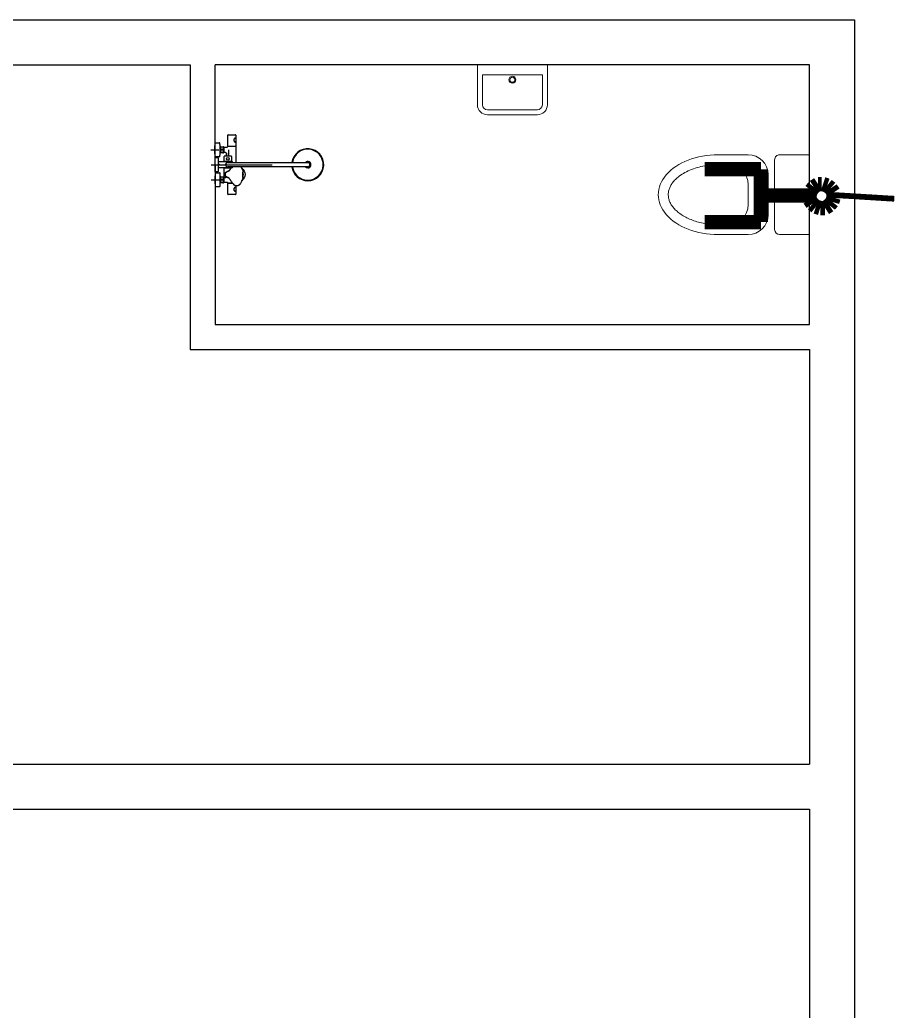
# Model space of a CAD drawing. Header units: millimetres. Extents: x -7698 to 47223, y 0 to 22596.
# Drawn here: x 11322 to 15713, y 9214 to 14175 of the extents above; entities that cross this region are included whole.
import ezdxf

# ---------------------------------------------------------------- set-up
doc = ezdxf.new("R2010")
doc.units = ezdxf.units.MM
for name, color, linetype, lineweight in [('Fixtures', 7, 'Continuous', 5), ('SWP', 10, 'Continuous', 20), ('WALLS', 80, 'Continuous', 30)]:
    doc.layers.add(name, color=color, linetype=linetype, lineweight=lineweight)

# ---------------------------------------------------------------- blocks, each defined once
blk = doc.blocks.new('wc')
for p, q in [((0, 457.6), (0, 307.6)), ((50, 457.6), (50, 407.6)), ((350, 407.6), (350, 457.6)), ((400, 307.6), (400, 457.6)), ((150, 307.6), (250, 307.6)), ((100, 207.6), (300, 207.6)), ((190, 207.6), (190, 175)), ((210, 207.6), (210, 175)), ((0, 150), (0, 0)), ((25, 175), (375, 175)), ((400, 0), (400, 150)), ((0, 0), (400, 0))]:
    blk.add_line(p, q)
for centre, radius, start, end in [((150, 407.6), 100, 180, 270), ((250, 407.6), 100, 270, 0), ((100, 307.6), 100, 180, 270), ((300, 307.6), 100, 270, 0), ((300, 307.6), 100, 270, 0), ((25, 150), 25, 90, 180), ((375, 150), 25, 360, 90)]:
    blk.add_arc(centre, radius, start, end)
blk.add_ellipse((200, 457.6), major_axis=(0, 300), ratio=0.666667, start_param=4.712389, end_param=7.853982)
blk.add_open_spline([(350, 457.6), (350, 465.8), (349.7, 474.1), (348.4, 496.3), (346.8, 510.2), (342.1, 537.3), (339.1, 550.5), (331.7, 575.9), (327.4, 588), (317.7, 610.9), (312.3, 621.6), (300.6, 641.3), (294.4, 650.2), (282.6, 664.6), (277.2, 670.4), (266.3, 680.6), (260.8, 685.1), (249.7, 692.8), (244.1, 696), (233.1, 701.1), (227.7, 703.1), (216.9, 706), (211.6, 706.9), (201, 707.7), (195.7, 707.6), (185.1, 706.4), (179.7, 705.3), (168.9, 701.9), (163.4, 699.7), (152.4, 694), (146.8, 690.5), (135.7, 682.3), (130.2, 677.6), (119.3, 666.8), (114, 660.7), (103.7, 647.4), (98.8, 640.1), (89.4, 624.4), (84.9, 616), (76.7, 598.2), (73, 588.8), (66.2, 569.3), (63.3, 559.1), (58.2, 538.2), (56.1, 527.4), (52.7, 505.5), (51.5, 494.4), (50.3, 474.6), (50, 466.1), (50, 457.6)], degree=3, knots=[4.712389, 4.712389, 4.712389, 4.712389, 4.805294, 4.805294, 4.96378, 4.96378, 5.122267, 5.122267, 5.280753, 5.280753, 5.439239, 5.439239, 5.597725, 5.597725, 5.724795, 5.724795, 5.851866, 5.851866, 5.978936, 5.978936, 6.106006, 6.106006, 6.233076, 6.233076, 6.360146, 6.360146, 6.487216, 6.487216, 6.614287, 6.614287, 6.741357, 6.741357, 6.868427, 6.868427, 6.995497, 6.995497, 7.122567, 7.122567, 7.249638, 7.249638, 7.376708, 7.376708, 7.503778, 7.503778, 7.630848, 7.630848, 7.757918, 7.757918, 7.853982, 7.853982, 7.853982, 7.853982])
blk = doc.blocks.new('BASIN350')
for p, q in [((300, 250), (50, 250)), ((0, 200), (0, 0)), ((25, 200), (25, 50)), ((300, 225), (50, 225)), ((325, 50), (325, 200)), ((350, 0), (350, 200)), ((25, 50), (325, 50)), ((0, 0), (350, 0))]:
    blk.add_line(p, q)
for radius in [17.4, 12.4]:
    blk.add_circle((175, 75), radius)
for centre, radius, start, end in [((50, 200), 50, 90, 180), ((300, 200), 50, 0, 90), ((50, 200), 25, 90, 180), ((300, 200), 25, 360, 90)]:
    blk.add_arc(centre, radius, start, end)

msp = doc.modelspace()

# ---------------------------------------------------------------- linework, layer by layer
at = {"linetype": 'Continuous'}
for p, q in [((12363.2, 13543.8), (12363.2, 13598.3)), ((12364.2, 13599.3), (12402.2, 13599.3)), ((12403.2, 13598.3), (12403.2, 13577.5)), ((12298.6, 13560), (12298.6, 13490)), ((12298.6, 13560), (12321.4, 13560)), ((12298.6, 13505), (12298.6, 13545)), ((12398.6, 13582.8), (12399.2, 13582.8)), ((12399.1, 13563.5), (12400.2, 13563.2)), ((12399.2, 13582.8), (12400.3, 13582.8)), ((12400.3, 13563.9), (12399.2, 13563.9)), ((12403.2, 13569), (12403.2, 13543.8)), ((12278.6, 13525), (12318.6, 13525)), ((12324.4, 13538.2), (12324.6, 13538.2)), ((12324.4, 13538.1), (12324.4, 13511.9)), ((12324.4, 13537), (12324.6, 13537)), ((12324.4, 13513), (12324.6, 13513)), ((12324.6, 13511.8), (12324.4, 13511.8)), ((12324.6, 13539), (12324.6, 13511)), ((12324.6, 13539), (12325.4, 13539)), ((12325.4, 13511), (12324.6, 13511)), ((12325.4, 13510.5), (12325.4, 13539.5)), ((12328.9, 13540), (12326.1, 13540)), ((12328.9, 13510), (12326.1, 13510)), ((12328.9, 13537.9), (12328.9, 13540)), ((12328.9, 13540), (12338.9, 13540)), ((12338.9, 13537.9), (12328.9, 13537.9)), ((12328.9, 13522.9), (12328.9, 13527.1)), ((12328.9, 13527.1), (12338.9, 13527.1)), ((12338.9, 13522.9), (12328.9, 13522.9)), ((12328.9, 13510), (12328.9, 13512.1)), ((12328.9, 13512.1), (12338.9, 13512.1)), ((12338.9, 13510), (12328.9, 13510)), ((12338.9, 13537.9), (12338.9, 13540)), ((12338.9, 13540), (12341.7, 13540)), ((12338.9, 13522.9), (12338.9, 13527.1)), ((12338.9, 13510), (12338.9, 13512.1)), ((12338.9, 13510), (12341.7, 13510)), ((12342.4, 13510.5), (12342.4, 13539.5)), ((12342.4, 13535.4), (12342.5, 13535.5)), ((12342.5, 13514.5), (12342.4, 13514.6)), ((12342.5, 13514.5), (12342.5, 13535.5)), ((12342.5, 13535.5), (12343.2, 13535.5)), ((12343.2, 13514.5), (12342.5, 13514.5)), ((12343.2, 13538), (12343.2, 13512)), ((12343.7, 13538.5), (12359.2, 13538.5)), ((12351.3, 13511.5), (12343.7, 13511.5)), ((12355.9, 13492.4), (12355.9, 13506.8)), ((12357.2, 13506.9), (12357.2, 13492.4)), ((12363.2, 13542.5), (12403.2, 13542.5)), ((12363.2, 13542.3), (12363.2, 13542.5)), ((12363.7, 13543.3), (12402.7, 13543.3)), ((12365.6, 13542.5), (12365.6, 13543.3)), ((12365.9, 13525), (12365.9, 13492.4)), ((12403.2, 13542.5), (12403.2, 13461)), ((12280, 13450), (12320, 13450)), ((12321.4, 13490), (12298.6, 13490)), ((12300, 13414.7), (12300, 13485.3)), ((12300, 13430), (12300, 13470)), ((12300.2, 13485.5), (12314, 13485.5)), ((12315, 13484.5), (12315, 13415.5)), ((12315, 13465.6), (12378.4, 13465.6)), ((12319.3, 13451.5), (12318.5, 13450)), ((12318.5, 13450), (12319.3, 13448.5)), ((12321.1, 13451.5), (12319.3, 13451.5)), ((12319.3, 13448.5), (12321.1, 13448.5)), ((12321.9, 13450), (12321.1, 13451.5)), ((12321.1, 13448.5), (12321.9, 13450)), ((12345.2, 13467.5), (12345.2, 13491.6)), ((12345.2, 13465.6), (12345.2, 13465.7)), ((12345.4, 13467.4), (12381, 13467.4)), ((12380.9, 13466), (12345.5, 13466)), ((12380.5, 13492.4), (12345.9, 13492.4)), ((12346.5, 13466.2), (12346.5, 13467.4)), ((12351.8, 13452), (12352, 13452.5)), ((12351.8, 13452), (12351.8, 13448)), ((12352.5, 13452), (12351.8, 13452)), ((12352, 13447.5), (12351.8, 13448)), ((12352.5, 13448), (12351.8, 13448)), ((12352, 13452.5), (12352, 13447.5)), ((12352, 13452.5), (12352.5, 13452.5)), ((12352.5, 13447.5), (12352, 13447.5)), ((12363.2, 13461), (12403.7, 13461)), ((12378.6, 13465.5), (12378.6, 13461)), ((12378.8, 13465.6), (12386.4, 13465.6)), ((12379.9, 13467.4), (12379.9, 13466.2)), ((12381.2, 13491.6), (12381.2, 13467.5)), ((12381.2, 13465.7), (12381.2, 13465.6)), ((12403.7, 13461), (12722.7, 13461)), ((12722.7, 13461), (12763.2, 13461)), ((12299.4, 13410), (12299.4, 13340)), ((12299.4, 13410), (12322.2, 13410)), ((12314, 13414.5), (12300.2, 13414.5)), ((12378.4, 13434.4), (12315, 13434.4)), ((12345.2, 13434.3), (12345.2, 13434.4)), ((12345.2, 13387.1), (12345.2, 13433)), ((12379.1, 13433.1), (12345.4, 13433.1)), ((12345.5, 13434), (12379.6, 13434)), ((12346.5, 13433.1), (12346.5, 13433.8)), ((12349.3, 13401), (12349.3, 13401)), ((12403.7, 13439), (12363.2, 13439)), ((12378.6, 13439), (12378.6, 13434.5)), ((12386.4, 13434.4), (12378.8, 13434.4)), ((12722.7, 13439), (12403.7, 13439)), ((12433.7, 13432), (12433.9, 13432)), ((12437.3, 13418.2), (12438.1, 13418.2)), ((12438.4, 13415.3), (12437.8, 13415.2)), ((12438.8, 13402.5), (12439.6, 13402.5)), ((12439.6, 13399.5), (12438.8, 13399.5)), ((12440, 13401), (12439.7, 13401)), ((12763.2, 13439), (12722.7, 13439)), ((12279.4, 13375), (12319.4, 13375)), ((12299.4, 13355), (12299.4, 13395)), ((12325.2, 13389), (12325.4, 13389)), ((12325.4, 13361), (12325.2, 13361)), ((12325.4, 13360.5), (12325.4, 13389.5)), ((12328.9, 13390), (12326.1, 13390)), ((12328.9, 13360), (12326.1, 13360)), ((12328.9, 13387.9), (12328.9, 13390)), ((12328.9, 13390), (12338.9, 13390)), ((12338.9, 13387.9), (12328.9, 13387.9)), ((12328.9, 13372.9), (12328.9, 13377.1)), ((12328.9, 13377.1), (12338.9, 13377.1)), ((12338.9, 13372.9), (12328.9, 13372.9)), ((12328.9, 13360), (12328.9, 13362.1)), ((12328.9, 13362.1), (12338.9, 13362.1)), ((12338.9, 13360), (12328.9, 13360)), ((12338.9, 13387.9), (12338.9, 13390)), ((12338.9, 13390), (12341.7, 13390)), ((12338.9, 13372.9), (12338.9, 13377.1)), ((12338.9, 13360), (12338.9, 13362.1)), ((12338.9, 13360), (12341.7, 13360)), ((12342.4, 13360.5), (12342.4, 13389.5)), ((12342.4, 13385.4), (12342.5, 13385.5)), ((12342.5, 13364.5), (12342.4, 13364.6)), ((12342.5, 13364.5), (12342.5, 13385.5)), ((12342.5, 13385.5), (12343.2, 13385.5)), ((12343.2, 13364.5), (12342.5, 13364.5)), ((12343.2, 13388), (12343.2, 13362)), ((12343.7, 13388.5), (12345.2, 13388.5)), ((12358.5, 13361.5), (12343.7, 13361.5)), ((12345.7, 13386.6), (12353.2, 13386.6)), ((12354.2, 13387.6), (12354.2, 13389.4)), ((12363.2, 13357.5), (12363.2, 13357.7)), ((12363.2, 13357.5), (12386.2, 13357.5)), ((12363.2, 13301.8), (12363.2, 13356.3)), ((12386.7, 13356.8), (12363.7, 13356.8)), ((12365.2, 13356.8), (12365.2, 13357.5)), ((12383.2, 13357.5), (12365.2, 13357.5)), ((12366.4, 13357.5), (12366.4, 13356.8)), ((12374, 13356.8), (12374, 13357.5)), ((12380.3, 13357.5), (12380.3, 13356.8)), ((12433.9, 13370), (12433.6, 13370)), ((12438.1, 13383.8), (12437.3, 13383.8)), ((12437.8, 13386.8), (12438.4, 13386.7)), ((12322.2, 13340), (12299.4, 13340)), ((12402.2, 13300.8), (12364.2, 13300.8)), ((12398.8, 13317.2), (12398.2, 13317.2)), ((12398.8, 13317.2), (12398.8, 13317.2)), ((12399, 13317.2), (12398.8, 13317.2)), ((12399, 13336.2), (12400.1, 13336.2)), ((12400.1, 13317.2), (12399, 13317.2)), ((12403.2, 13344), (12403.2, 13330.6)), ((12403.2, 13330.7), (12403.2, 13330)), ((12403.2, 13323.2), (12403.2, 13322.9)), ((12403.2, 13323), (12403.2, 13301.8))]:
    msp.add_line(p, q, dxfattribs=at)
for centre, radius in [((12320.2, 13450), 2.46), ((12320.2, 13450), 1.8), ((12363.2, 13479.8), 7), ((12363.2, 13479.8), 6.97)]:
    msp.add_circle(centre, radius, dxfattribs=at)
for centre, radius, start, end in [((12364.2, 13598.3), 1, 90, 180), ((12402.2, 13598.3), 1, 0, 90), ((12321.4, 13558), 2, 4.2243, 90), ((11874.6, 13525), 450, 1.6835, 4.2243), ((12402.4, 13573.6), 9.86, 112.3661, 113.6379), ((12400.3, 13580.5), 2.38, 17.2306, 94.1357), ((12400.3, 13566.3), 2.41, 269.9352, 343.9282), ((11874.6, 13525), 450, 355.7757, 358.3165), ((12331.5, 13531.6), 10, 122.907, 127.8481), ((12331.5, 13518.4), 10, 232.1519, 237.096), ((12332.7, 13532.5), 6.64, 125.3947, 234.6053), ((12332.7, 13517.5), 6.64, 125.3947, 234.6053), ((12335.1, 13532.5), 6.64, 305.3947, 54.6053), ((12335.1, 13517.5), 6.64, 305.3947, 54.6053), ((12336.3, 13531.6), 10, 52.1519, 57.096), ((12336.3, 13518.4), 10, 302.907, 307.8481), ((12343.7, 13538), 0.5, 90, 180), ((12343.7, 13512), 0.5, 180, 270), ((12351.2, 13506.8), 4.68, 359.9781, 88.6978), ((12359.2, 13542.5), 3.94, 270.8244, 358.774), ((12363.7, 13543.8), 0.5, 180, 270), ((12387.4, 13542.3), 24.2, 179.6371, 180.1099), ((12402.7, 13543.8), 0.5, 270, 0), ((12763.2, 13450), 80, 270, 172.0968), ((12763.2, 13450), 77.5, 270, 171.8401), ((12763.2, 13450), 77.3, 270, 171.8189), ((12723.8, 13516.4), 0.3, 50.0297, 120.6634), ((12725.4, 13517.3), 0.3, 119.3366, 189.9703), ((12762.3, 13527.2), 0.3, 20.0297, 90.6634), ((12764.1, 13527.2), 0.3, 89.3366, 159.9703), ((12801, 13517.3), 0.3, 350.0297, 60.6634), ((12802.6, 13516.4), 0.3, 59.3366, 129.9703), ((12300.2, 13485.3), 0.2, 90, 180), ((12314, 13484.5), 1, 0, 90), ((12321.4, 13492), 2, 270, 355.7757), ((12345.9, 13491.6), 0.7, 90, 180), ((12345.4, 13467.5), 0.2, 180, 270), ((12345.5, 13465.7), 0.3, 90, 180), ((12346.3, 13466.2), 0.2, 270, 0), ((12363.2, 13450), 11.3, 78.4959, 167.2162), ((12363.2, 13450), 11, 90, 270), ((12363.2, 13450), 11.3, 192.8009, 270), ((12378.4, 13465.5), 0.2, 0, 90), ((12378.8, 13465.4), 0.2, 90, 180), ((12380.1, 13466.2), 0.2, 180, 270), ((12380.5, 13491.6), 0.7, 0, 90), ((12380.9, 13465.7), 0.3, 0, 90), ((12381, 13467.5), 0.2, 270, 0), ((12386.4, 13465.4), 0.2, 7.0882, 90), ((12262.6, 13450), 125, 5.0486, 7.0882), ((12695.9, 13487.8), 0.3, 80.0297, 150.6634), ((12696.8, 13489.4), 0.3, 149.3366, 219.9703), ((12763.2, 13450), 16, 270, 136.55), ((12763.2, 13450), 11.7, 270, 109.9672), ((12763.2, 13450), 11, 270, 90), ((12829.6, 13489.4), 0.3, 320.0297, 30.6634), ((12830.5, 13487.8), 0.3, 29.3366, 99.9703), ((12840.4, 13450.9), 0.3, 290.0297, 0.6634), ((12840.4, 13449.1), 0.3, 359.3366, 69.9703), ((12300.2, 13414.7), 0.2, 180, 270), ((12314, 13415.5), 1, 270, 0), ((12322.2, 13408), 2, 4.2243, 90), ((11875.4, 13375), 450, 1.7828, 4.2243), ((12345.5, 13434.3), 0.3, 180, 270), ((12345.4, 13433), 0.2, 90, 180), ((12346.3, 13433.8), 0.2, 0, 90), ((12369, 13401), 19.7, 169.8852, 180.0053), ((12369, 13401), 19.7, 179.9947, 190.1148), ((12363, 13402.1), 13.6, 154.6313, 169.8535), ((12363, 13399.9), 13.6, 190.1465, 205.6103), ((12363.2, 13450), 11.3, 270, 282.9045), ((12378.4, 13434.5), 0.2, 270, 0), ((12378.8, 13434.6), 0.2, 180, 270), ((12386.4, 13434.6), 0.2, 270, 352.9118), ((12262.6, 13450), 125, 352.9118, 354.9545), ((12372.2, 13409.9), 65.3, 18.9308, 26.4993), ((12343.3, 13401), 95.5, 352.8872, 3.7408), ((12343.3, 13401), 95.5, 4.4942, 6.8092), ((12763.2, 13450), 80, 187.9032, 270), ((12763.2, 13450), 77.5, 188.1599, 270), ((12763.2, 13450), 77.3, 188.1811, 270), ((12695.9, 13412.2), 0.3, 209.3366, 279.9703), ((12696.8, 13410.6), 0.3, 140.0297, 210.6634), ((12763.2, 13450), 16, 223.45, 270), ((12763.2, 13450), 11.7, 250.0328, 270), ((12829.6, 13410.6), 0.3, 329.3366, 39.9703), ((12830.5, 13412.2), 0.3, 260.0297, 330.6634), ((11875.4, 13375), 450, 355.7757, 358.2172), ((12331.5, 13381.6), 10, 122.907, 127.8481), ((12331.5, 13368.4), 10, 232.1519, 237.096), ((12332.7, 13382.5), 6.64, 125.3947, 234.6053), ((12332.7, 13367.5), 6.64, 125.3947, 234.6053), ((12335.1, 13382.5), 6.64, 305.3947, 54.6053), ((12335.1, 13367.5), 6.64, 305.3947, 54.6053), ((12336.3, 13381.6), 10, 52.1519, 57.096), ((12336.3, 13368.4), 10, 302.907, 307.8481), ((12343.7, 13388), 0.5, 90, 180), ((12343.7, 13362), 0.5, 180, 270), ((12345.7, 13387.1), 0.5, 180, 270), ((12353.2, 13387.6), 1, 270, 0), ((12363.7, 13356.3), 0.5, 90, 180), ((12443.7, 13399.9), 71.5, 208.3329, 224.6235), ((12371.1, 13392.7), 66.5, 328.601, 340.9956), ((12432.4, 13388.4), 5.82, 349.4801, 359.2591), ((12427.9, 13386.9), 10.9, 346.9335, 355.2651), ((12723.8, 13383.6), 0.3, 239.3366, 309.9703), ((12725.4, 13382.7), 0.3, 170.0297, 240.6634), ((12762.3, 13372.8), 0.3, 269.3366, 339.9703), ((12764.1, 13372.8), 0.3, 200.0297, 270.6634), ((12801, 13382.7), 0.3, 299.3366, 9.9703), ((12802.6, 13383.6), 0.3, 230.0297, 300.6634), ((12322.2, 13342), 2, 270, 355.7757), ((12364.2, 13301.8), 1, 180, 270), ((12400.1, 13319.5), 2.7, 247.0547, 269.416), ((12400.1, 13319.6), 2.37, 263.6582, 340.4269), ((12400, 13333.6), 2.59, 16.4993, 78.3871), ((12402.2, 13301.8), 1, 270, 0)]:
    msp.add_arc(centre, radius, start, end, dxfattribs=at)
at = {"linetype": 'Continuous', "extrusion": (0, 0, -1)}
for centre, major_axis, ratio, start_param, end_param in [((12413.6, 13401), (0, -50.6), 0.5, 4.063721, 5.348593), ((12412.7, 13401), (-36.9, 0), 1, 2.186048, 4.095724)]:
    msp.add_ellipse(centre, major_axis=major_axis, ratio=ratio, start_param=start_param, end_param=end_param, dxfattribs=at)
at = {"linetype": 'Continuous'}
for points, knots in [([(12400.2, 13583.3), (12399.9, 13583.2), (12399.4, 13583.2), (12398.5, 13582.8), (12397.7, 13582.3), (12396.8, 13581.6), (12396, 13580.8), (12395.2, 13579.8), (12394.4, 13578.7), (12393.7, 13577.3), (12393.1, 13575.6), (12392.8, 13573.7), (12392.9, 13571.9), (12393.3, 13570.1), (12394, 13568.5), (12394.9, 13567.1), (12396, 13565.7), (12397.4, 13564.4), (12398.5, 13563.7), (12399, 13563.5), (12399.1, 13563.5)], [0, 0, 0, 0, 0.058226, 0.110021, 0.155478, 0.194487, 0.252448, 0.293616, 0.340896, 0.395027, 0.455793, 0.519058, 0.580364, 0.639976, 0.698116, 0.756136, 0.821712, 0.895861, 0.978234, 1, 1, 1, 1]), ([(12400.7, 13564.4), (12400.1, 13564.4), (12399.4, 13564.6), (12398, 13565.5), (12397.3, 13566.1), (12395.9, 13567.8), (12395.3, 13568.7), (12394.5, 13570.9), (12394.2, 13572.1), (12394.2, 13574.5), (12394.5, 13575.7), (12395.3, 13577.9), (12395.9, 13578.9), (12397.2, 13580.6), (12398, 13581.2), (12399.4, 13582.1), (12400.1, 13582.3), (12401.3, 13582.4), (12401.8, 13582.1), (12402.3, 13581.5), (12402.5, 13581.2), (12402.6, 13581)], [0, 0, 0, 0, 0.0625, 0.0625, 0.125, 0.125, 0.1875, 0.1875, 0.25, 0.25, 0.3125, 0.3125, 0.375, 0.375, 0.4375, 0.4375, 0.5, 0.5, 0.5625, 0.5625, 0.5896274, 0.5896274, 0.5896274, 0.5896274]), ([(12399.3, 13563.9), (12399.3, 13563.9), (12399.1, 13563.8), (12398.6, 13563.9), (12397.9, 13564.1), (12397.5, 13564.3), (12397.4, 13564.4)], [0.041252, 0.041252, 0.041252, 0.041252, 0.0708161, 0.4310103, 0.80703, 1, 1, 1, 1]), ([(12401.9, 13582.3), (12401.8, 13582.3), (12401.6, 13582.7), (12401.1, 13583.1), (12400.5, 13583.2), (12400.2, 13583.3), (12400.2, 13583.3)], [0.68725731, 0.68725731, 0.68725731, 0.68725731, 0.69566633, 0.72691616, 0.758166, 0.75816733, 0.75816733, 0.75816733, 0.75816733]), ([(12400.2, 13563.2), (12400.2, 13563.2), (12400.5, 13563.2), (12401.1, 13563.4), (12401.7, 13563.9), (12401.9, 13564.4), (12402, 13564.6)], [0.25772333, 0.25772333, 0.25772333, 0.25772333, 0.258166, 0.28941616, 0.32066633, 0.34088699, 0.34088699, 0.34088699, 0.34088699]), ([(12402.6, 13581), (12402.7, 13580.6), (12402.9, 13580.2), (12403.1, 13578.9), (12403.2, 13578), (12403.3, 13575.8), (12403.3, 13574.6), (12403.3, 13572.2), (12403.3, 13571), (12403.2, 13568.8), (12403.1, 13567.8), (12402.9, 13566.5), (12402.8, 13566.1), (12402.6, 13565.8)], [0.5896274, 0.5896274, 0.5896274, 0.5896274, 0.625, 0.625, 0.6875, 0.6875, 0.75, 0.75, 0.8125, 0.8125, 0.875, 0.875, 0.9089879, 0.9089879, 0.9089879, 0.9089879]), ([(12379.8, 13434.4), (12379.8, 13434.4), (12379.8, 13434.4), (12379.8, 13434.3), (12379.8, 13434.3), (12379.7, 13434.3), (12379.7, 13434.2), (12379.6, 13434), (12379.5, 13433.9), (12379.2, 13433.4), (12379, 13433.1), (12378.6, 13432.5), (12378.4, 13432.1), (12378.1, 13431.7), (12378, 13431.5), (12377.8, 13431.2), (12377.7, 13431.1), (12377.5, 13430.7), (12377.4, 13430.6), (12377.2, 13430.3), (12377.1, 13430.3), (12377.1, 13430.1), (12377, 13430.1), (12377, 13430), (12377, 13430), (12376.7, 13429.7), (12376.5, 13429.3), (12376.1, 13428.7), (12375.9, 13428.4), (12375.5, 13427.9), (12375.4, 13427.7), (12375.3, 13427.5), (12375.2, 13427.4), (12375.2, 13427.3), (12375.1, 13427.3), (12375.1, 13427.2), (12375, 13427.2), (12374.8, 13426.8), (12374.6, 13426.5), (12374.1, 13425.9), (12373.9, 13425.5), (12373.5, 13425.1), (12373.4, 13424.9), (12373.3, 13424.7), (12373.2, 13424.6), (12373.1, 13424.5), (12373.1, 13424.5), (12373.1, 13424.4), (12373.1, 13424.4), (12373, 13424.3), (12373, 13424.3), (12372.9, 13424.2), (12372.9, 13424.2), (12372.9, 13424.1), (12372.8, 13424.1), (12372.8, 13424), (12372.7, 13423.9), (12372.5, 13423.7), (12372.4, 13423.6), (12372.1, 13423.2), (12371.9, 13422.9), (12371.6, 13422.5), (12371.5, 13422.4), (12371.3, 13422.2), (12371.2, 13422.1), (12370.9, 13421.7), (12370.7, 13421.5), (12370.3, 13421), (12370.2, 13420.8), (12369.8, 13420.4), (12369.6, 13420.2), (12369.2, 13419.8), (12369, 13419.7), (12368.6, 13419.3), (12368.5, 13419.2), (12368.1, 13418.9), (12368, 13418.7), (12367.8, 13418.6), (12367.7, 13418.6), (12367.7, 13418.5), (12367.7, 13418.5), (12367.6, 13418.5), (12367.6, 13418.4), (12367.6, 13418.4), (12367.5, 13418.4), (12367.5, 13418.4), (12367.5, 13418.4), (12367.4, 13418.3), (12367.4, 13418.3), (12367, 13418), (12366.7, 13417.8), (12366.4, 13417.6), (12366.3, 13417.6), (12366.3, 13417.5), (12366.2, 13417.5), (12366.2, 13417.5), (12366.2, 13417.5), (12366.2, 13417.5), (12366.2, 13417.5), (12366.1, 13417.5), (12366.1, 13417.4), (12365.9, 13417.3), (12365.8, 13417.3), (12365.6, 13417.1), (12365.4, 13417.1), (12365.3, 13417), (12365.2, 13416.9), (12365.1, 13416.9), (12365.1, 13416.9), (12365.1, 13416.9), (12365, 13416.8), (12364.9, 13416.8), (12364.9, 13416.8), (12364.8, 13416.7), (12364.7, 13416.7), (12364.6, 13416.6), (12364.5, 13416.6), (12364.3, 13416.5), (12364.3, 13416.5), (12364.2, 13416.5), (12364.1, 13416.5), (12364, 13416.4), (12363.9, 13416.4), (12363.7, 13416.3), (12363.6, 13416.3), (12363.5, 13416.2), (12363.5, 13416.2), (12363.4, 13416.2), (12363.3, 13416.2), (12363.1, 13416.1), (12363, 13416.1), (12362.7, 13416), (12362.6, 13416), (12362.5, 13415.9), (12362.5, 13415.9), (12362.4, 13415.9), (12362.4, 13415.9), (12362.2, 13415.8), (12362.2, 13415.8), (12362, 13415.8), (12362, 13415.8), (12361.9, 13415.7), (12361.9, 13415.7), (12361.9, 13415.7), (12361.9, 13415.7), (12361.9, 13415.7), (12361.9, 13415.7), (12361.8, 13415.7), (12361.8, 13415.7), (12361.7, 13415.6), (12361.6, 13415.6), (12361.6, 13415.6), (12361.5, 13415.6), (12361.5, 13415.6), (12361.4, 13415.6), (12361.4, 13415.5), (12361.4, 13415.5), (12361.2, 13415.5), (12361.1, 13415.4), (12360.8, 13415.3), (12360.6, 13415.2), (12360.4, 13415.1), (12360.4, 13415.1), (12360.3, 13415.1), (12360.3, 13415.1), (12360.3, 13415), (12360.2, 13415), (12360.2, 13415), (12360.2, 13415), (12360.2, 13415), (12360.2, 13415), (12360.2, 13415), (12360.1, 13415), (12360.1, 13415), (12360, 13414.9), (12359.7, 13414.8), (12359.4, 13414.6), (12359.1, 13414.5), (12359.1, 13414.5), (12359.1, 13414.4), (12359.1, 13414.4), (12359.1, 13414.4), (12359.1, 13414.4), (12359, 13414.4), (12359, 13414.4), (12359, 13414.4), (12359, 13414.4), (12358.9, 13414.3), (12358.8, 13414.3), (12358.7, 13414.2), (12358.7, 13414.2), (12358.7, 13414.2), (12358.6, 13414.2), (12358.6, 13414.2), (12358.6, 13414.1), (12358.5, 13414.1), (12358.5, 13414.1), (12358.5, 13414.1), (12358.4, 13414.1), (12358.4, 13414.1), (12358.4, 13414), (12358.3, 13414), (12358.2, 13413.9), (12358.1, 13413.9), (12358.1, 13413.9), (12358, 13413.8), (12358, 13413.8), (12358, 13413.8), (12358, 13413.8), (12358, 13413.8), (12357.9, 13413.8), (12357.8, 13413.7), (12357.7, 13413.6), (12357.4, 13413.5), (12357.3, 13413.4), (12357.1, 13413.3), (12357, 13413.2), (12357, 13413.2), (12356.9, 13413.1), (12356.9, 13413.1), (12356.9, 13413.1), (12356.9, 13413.1), (12356.9, 13413.1), (12356.9, 13413.1), (12356.9, 13413.1), (12356.8, 13413.1), (12356.8, 13413.1), (12356.7, 13413), (12356.7, 13413), (12356.6, 13412.9), (12356.6, 13412.9), (12356.5, 13412.8), (12356.5, 13412.8), (12356.5, 13412.8), (12356.5, 13412.8), (12356.5, 13412.8), (12356.4, 13412.8), (12356.3, 13412.7), (12356.2, 13412.6), (12356, 13412.5), (12355.9, 13412.4), (12355.9, 13412.4), (12355.9, 13412.4), (12355.8, 13412.3), (12355.8, 13412.3), (12355.8, 13412.3), (12355.7, 13412.3), (12355.7, 13412.2), (12355.6, 13412.2), (12355.5, 13412.1), (12355.5, 13412.1), (12355.4, 13412), (12355.4, 13412), (12355.4, 13412), (12355.4, 13412), (12355.2, 13411.9), (12355.1, 13411.8), (12355, 13411.7), (12355, 13411.7), (12354.9, 13411.6), (12354.9, 13411.6), (12354.9, 13411.6), (12354.9, 13411.6), (12354.8, 13411.6), (12354.7, 13411.5), (12354.6, 13411.4), (12354.6, 13411.4), (12354.5, 13411.3), (12354.5, 13411.3), (12354.4, 13411.3), (12354.4, 13411.2), (12354.4, 13411.2), (12354.4, 13411.2), (12354.3, 13411.1), (12354.2, 13411), (12354.1, 13411), (12354, 13410.9), (12354, 13410.9), (12354, 13410.9), (12354, 13410.9), (12354, 13410.9), (12354, 13410.9), (12354, 13410.9), (12353.9, 13410.8), (12353.8, 13410.8), (12353.7, 13410.6), (12353.6, 13410.5), (12353.4, 13410.4), (12353.4, 13410.3), (12353.3, 13410.3), (12353.3, 13410.3), (12353.2, 13410.2), (12353.2, 13410.2), (12353.2, 13410.2), (12353.2, 13410.2), (12353.2, 13410.2), (12353.2, 13410.2), (12353.1, 13410.1), (12353.1, 13410.1), (12353, 13410), (12353, 13410), (12352.9, 13409.9), (12352.9, 13409.9), (12352.9, 13409.9), (12352.9, 13409.9), (12352.9, 13409.9), (12352.9, 13409.9), (12352.8, 13409.7), (12352.7, 13409.6), (12352.5, 13409.5), (12352.5, 13409.4), (12352.4, 13409.4), (12352.4, 13409.3), (12352.4, 13409.3), (12352.4, 13409.3), (12352.4, 13409.3), (12352.3, 13409.2), (12352.2, 13409.1), (12352.1, 13409), (12352, 13408.8), (12352, 13408.8), (12351.9, 13408.7), (12351.9, 13408.7), (12351.8, 13408.6), (12351.8, 13408.6), (12351.8, 13408.6), (12351.8, 13408.6), (12351.8, 13408.6), (12351.8, 13408.6), (12351.8, 13408.6), (12351.8, 13408.6), (12351.8, 13408.6), (12351.8, 13408.6), (12351.8, 13408.5), (12351.7, 13408.5), (12351.7, 13408.5), (12351.7, 13408.5), (12351.6, 13408.4), (12351.6, 13408.3), (12351.5, 13408.3), (12351.5, 13408.2), (12351.4, 13408.1), (12351.4, 13408.1), (12351.3, 13408), (12351.3, 13407.9), (12351.2, 13407.9), (12351.2, 13407.9), (12351.2, 13407.9), (12351.2, 13407.8), (12351.2, 13407.8), (12351.2, 13407.8), (12351.1, 13407.7), (12351, 13407.6), (12350.9, 13407.4), (12350.8, 13407.3), (12350.7, 13407.1), (12350.7, 13407.1), (12350.7, 13407.1), (12350.7, 13407.1), (12350.7, 13407.1), (12350.7, 13407.1), (12350.7, 13407), (12350.7, 13407), (12350.6, 13406.9), (12350.6, 13406.9), (12350.5, 13406.8), (12350.5, 13406.7), (12350.5, 13406.6), (12350.4, 13406.6), (12350.4, 13406.5), (12350.4, 13406.5), (12350.4, 13406.5), (12350.4, 13406.5), (12350.4, 13406.5), (12350.4, 13406.5), (12350.4, 13406.4), (12350.4, 13406.4), (12350.3, 13406.4), (12350.3, 13406.4), (12350.3, 13406.3), (12350.3, 13406.3), (12350.3, 13406.2), (12350.2, 13406.2), (12350.2, 13406), (12350.1, 13405.9), (12350, 13405.7), (12350, 13405.7), (12350, 13405.6), (12350, 13405.6), (12350, 13405.5), (12350, 13405.5), (12349.9, 13405.5), (12349.9, 13405.5), (12349.9, 13405.3), (12349.8, 13405.2), (12349.7, 13404.9), (12349.7, 13404.8), (12349.6, 13404.6), (12349.6, 13404.5), (12349.6, 13404.5)], [0.0104541, 0.0104541, 0.0104541, 0.0104541, 0.0108704, 0.0108704, 0.0113881, 0.0113881, 0.0124234, 0.0124234, 0.0165645, 0.0165645, 0.0248467, 0.0248467, 0.0331289, 0.0331289, 0.0372701, 0.0372701, 0.0414112, 0.0414112, 0.0455523, 0.0455523, 0.0476229, 0.0476229, 0.0486581, 0.0486581, 0.0496934, 0.0496934, 0.0579757, 0.0579757, 0.0662579, 0.0662579, 0.070399, 0.070399, 0.0724696, 0.0724696, 0.0735048, 0.0735048, 0.0745401, 0.0745401, 0.0828224, 0.0828224, 0.0911046, 0.0911046, 0.0952457, 0.0952457, 0.0973163, 0.0973163, 0.0978339, 0.0978339, 0.0983516, 0.0983516, 0.0993868, 0.0993868, 0.1004221, 0.1004221, 0.1014574, 0.1014574, 0.1035279, 0.1035279, 0.1076691, 0.1076691, 0.1159513, 0.1159513, 0.1200924, 0.1200924, 0.1242335, 0.1242335, 0.1325158, 0.1325158, 0.140798, 0.140798, 0.1490802, 0.1490802, 0.1573625, 0.1573625, 0.1656447, 0.1656447, 0.173927, 0.173927, 0.1759975, 0.1759975, 0.1770328, 0.1770328, 0.1780681, 0.1780681, 0.1791034, 0.1791034, 0.1801386, 0.1801386, 0.1822092, 0.1822092, 0.1987737, 0.1987737, 0.2029148, 0.2029148, 0.2039501, 0.2039501, 0.2044677, 0.2044677, 0.2049853, 0.2049853, 0.2070559, 0.2070559, 0.2153381, 0.2153381, 0.2236204, 0.2236204, 0.2277615, 0.2277615, 0.229832, 0.229832, 0.2319026, 0.2319026, 0.2360437, 0.2360437, 0.2401848, 0.2401848, 0.2484671, 0.2484671, 0.2526082, 0.2526082, 0.2567493, 0.2567493, 0.2650315, 0.2650315, 0.2733138, 0.2733138, 0.2774549, 0.2774549, 0.281596, 0.281596, 0.2981605, 0.2981605, 0.3064427, 0.3064427, 0.3105838, 0.3105838, 0.314725, 0.314725, 0.3230072, 0.3230072, 0.3271483, 0.3271483, 0.3292189, 0.3292189, 0.3302542, 0.3302542, 0.3312894, 0.3312894, 0.3354306, 0.3354306, 0.3395717, 0.3395717, 0.3437128, 0.3437128, 0.3457833, 0.3457833, 0.3478539, 0.3478539, 0.3644184, 0.3644184, 0.3809829, 0.3809829, 0.385124, 0.385124, 0.3871945, 0.3871945, 0.3892651, 0.3892651, 0.3903004, 0.3903004, 0.3913356, 0.3913356, 0.3934062, 0.3934062, 0.3975473, 0.3975473, 0.4306763, 0.4306763, 0.4327468, 0.4327468, 0.4337821, 0.4337821, 0.4342997, 0.4342997, 0.4348174, 0.4348174, 0.4389585, 0.4389585, 0.4472407, 0.4472407, 0.4493113, 0.4493113, 0.4513819, 0.4513819, 0.455523, 0.455523, 0.4575935, 0.4575935, 0.4596641, 0.4596641, 0.4638052, 0.4638052, 0.4720874, 0.4720874, 0.4762286, 0.4762286, 0.4782991, 0.4782991, 0.4793344, 0.4793344, 0.4803697, 0.4803697, 0.4969342, 0.4969342, 0.5134986, 0.5134986, 0.5217809, 0.5217809, 0.525922, 0.525922, 0.5264396, 0.5264396, 0.5269573, 0.5269573, 0.5279925, 0.5279925, 0.5300631, 0.5300631, 0.5383453, 0.5383453, 0.5424865, 0.5424865, 0.5435217, 0.5435217, 0.544557, 0.544557, 0.5466276, 0.5466276, 0.563192, 0.563192, 0.5714743, 0.5714743, 0.5735448, 0.5735448, 0.5756154, 0.5756154, 0.5797565, 0.5797565, 0.5880387, 0.5880387, 0.5921799, 0.5921799, 0.5942504, 0.5942504, 0.596321, 0.596321, 0.6128855, 0.6128855, 0.6170266, 0.6170266, 0.6190971, 0.6190971, 0.6211677, 0.6211677, 0.6294499, 0.6294499, 0.6377322, 0.6377322, 0.6418733, 0.6418733, 0.6439438, 0.6439438, 0.6460144, 0.6460144, 0.6625789, 0.6625789, 0.6646494, 0.6646494, 0.6656847, 0.6656847, 0.66672, 0.66672, 0.6708611, 0.6708611, 0.6791433, 0.6791433, 0.6957078, 0.6957078, 0.70399, 0.70399, 0.7081312, 0.7081312, 0.7102017, 0.7102017, 0.711237, 0.711237, 0.7122723, 0.7122723, 0.7205545, 0.7205545, 0.7246956, 0.7246956, 0.7267662, 0.7267662, 0.7278015, 0.7278015, 0.7288368, 0.7288368, 0.7454012, 0.7454012, 0.7536835, 0.7536835, 0.755754, 0.755754, 0.7578246, 0.7578246, 0.7619657, 0.7619657, 0.7785302, 0.7785302, 0.7868124, 0.7868124, 0.7909535, 0.7909535, 0.7930241, 0.7930241, 0.7940594, 0.7940594, 0.7950946, 0.7950946, 0.7961299, 0.7961299, 0.7971652, 0.7971652, 0.7992358, 0.7992358, 0.8033769, 0.8033769, 0.8116591, 0.8116591, 0.8199414, 0.8199414, 0.8282236, 0.8282236, 0.8365058, 0.8365058, 0.8385764, 0.8385764, 0.8406469, 0.8406469, 0.8447881, 0.8447881, 0.8613525, 0.8613525, 0.877917, 0.877917, 0.8789523, 0.8789523, 0.8799876, 0.8799876, 0.8820581, 0.8820581, 0.8861992, 0.8861992, 0.8944815, 0.8944815, 0.9027637, 0.9027637, 0.9069048, 0.9069048, 0.9089754, 0.9089754, 0.9100107, 0.9100107, 0.9110459, 0.9110459, 0.9151871, 0.9151871, 0.9172576, 0.9172576, 0.9193282, 0.9193282, 0.9276104, 0.9276104, 0.9441749, 0.9441749, 0.9524571, 0.9524571, 0.9545277, 0.9545277, 0.9565982, 0.9565982, 0.9607394, 0.9607394, 0.9773038, 0.9773038, 0.9938683, 0.9938683, 1, 1, 1, 1]), ([(12380.5, 13366.5), (12380.1, 13367.1), (12379.4, 13368.2), (12378.5, 13369.7), (12377.7, 13370.9), (12377.1, 13371.8), (12376.5, 13372.7), (12375.9, 13373.6), (12375.3, 13374.5), (12374.7, 13375.4), (12374, 13376.3), (12373.2, 13377.5), (12372.1, 13378.9), (12371.2, 13380), (12370.4, 13380.9), (12369.7, 13381.7), (12369, 13382.4), (12368.3, 13383), (12367.9, 13383.3), (12367.4, 13383.7), (12367, 13384), (12366.5, 13384.3), (12366, 13384.6), (12365.4, 13384.9), (12364.8, 13385.3), (12364.2, 13385.5), (12363.7, 13385.7), (12363.2, 13385.9), (12362.8, 13386), (12362.5, 13386.1), (12362.2, 13386.2), (12361.8, 13386.3), (12361.5, 13386.4), (12361.2, 13386.6), (12360.9, 13386.7), (12360.6, 13386.8), (12360.3, 13386.9), (12360, 13387.1), (12359.7, 13387.2), (12359.4, 13387.4), (12359.2, 13387.5), (12359, 13387.6), (12359, 13387.6), (12358.8, 13387.7), (12358.5, 13387.9), (12358.2, 13388.1), (12357.9, 13388.2), (12357.7, 13388.4), (12357.4, 13388.6), (12357.1, 13388.8), (12356.8, 13388.9), (12356.6, 13389.1), (12356.5, 13389.2), (12356.2, 13389.4), (12356, 13389.5), (12355.8, 13389.6), (12355.7, 13389.8), (12355.5, 13389.9), (12355.3, 13390), (12355.1, 13390.2), (12355, 13390.3), (12354.8, 13390.5), (12354.6, 13390.6), (12354.4, 13390.7), (12354.3, 13390.9), (12354.2, 13390.9), (12353.9, 13391.1), (12353.6, 13391.4), (12353.2, 13391.8), (12352.9, 13392.1), (12352.7, 13392.4), (12352.3, 13392.8), (12352, 13393.2), (12351.8, 13393.4), (12351.7, 13393.5), (12351.7, 13393.5), (12351.6, 13393.6), (12351.6, 13393.7), (12351.4, 13393.9), (12351.3, 13394.1), (12351.1, 13394.4), (12350.9, 13394.6), (12350.8, 13394.8), (12350.7, 13394.9), (12350.7, 13394.9), (12350.6, 13395.1), (12350.5, 13395.3), (12350.4, 13395.5), (12350.3, 13395.6), (12350.3, 13395.7), (12350.2, 13395.9), (12350.1, 13396.1), (12349.9, 13396.5), (12349.8, 13397), (12349.6, 13397.4), (12349.6, 13397.5)], [0, 0, 0, 0, 0.014412, 0.030084, 0.03786, 0.045801, 0.053664, 0.06203, 0.070101, 0.078292, 0.086913, 0.095943, 0.113465, 0.130789, 0.139348, 0.148034, 0.165788, 0.174393, 0.18276, 0.188312, 0.19973, 0.208, 0.215998, 0.232454, 0.248367, 0.264332, 0.280185, 0.29583, 0.311479, 0.319377, 0.327076, 0.342789, 0.358409, 0.365864, 0.373452, 0.389147, 0.397282, 0.404879, 0.419961, 0.432509, 0.44221, 0.444087, 0.4476, 0.45155, 0.467075, 0.482384, 0.491227, 0.499747, 0.512803, 0.528478, 0.536382, 0.544045, 0.552827, 0.561504, 0.574749, 0.580698, 0.586497, 0.595291, 0.603525, 0.611665, 0.624061, 0.630162, 0.636278, 0.651778, 0.655593, 0.659428, 0.667166, 0.697723, 0.71352, 0.72901, 0.744414, 0.760072, 0.791169, 0.798983, 0.800879, 0.802765, 0.806553, 0.814196, 0.821938, 0.83779, 0.853156, 0.868745, 0.876731, 0.879788, 0.881245, 0.884533, 0.904864, 0.91007, 0.915184, 0.920914, 0.925204, 0.940505, 0.955915, 0.982639, 1, 1, 1, 1]), ([(12350.7, 13407.9), (12350.9, 13408.3), (12351.2, 13408.9), (12351.8, 13409.8), (12352.3, 13410.6), (12352.9, 13411.3), (12353.3, 13411.8), (12353.9, 13412.3), (12354.5, 13412.9), (12355.1, 13413.4), (12355.7, 13413.8), (12356.3, 13414.2), (12356.8, 13414.5), (12357.4, 13414.9), (12358, 13415.2), (12358.7, 13415.6), (12359.4, 13415.9), (12360.1, 13416.2), (12360.8, 13416.5), (12361.5, 13416.7), (12362.1, 13417), (12362.8, 13417.3), (12363.6, 13417.5), (12364.2, 13417.7), (12364.9, 13417.9), (12365.3, 13418), (12365.6, 13418.1), (12365.8, 13418.1), (12366, 13418.2), (12366.3, 13418.3), (12366.7, 13418.4), (12367.1, 13418.7), (12367.7, 13419), (12368.2, 13419.3), (12368.8, 13419.8), (12369.6, 13420.4), (12370.5, 13421.3), (12371.1, 13422), (12371.4, 13422.3)], [0, 0, 0, 0, 0.0228939, 0.0478864, 0.0692975, 0.0864873, 0.1002379, 0.1101576, 0.1235846, 0.1391745, 0.156341, 0.1825469, 0.2117812, 0.2425974, 0.2738674, 0.3119326, 0.3500098, 0.3890114, 0.4285584, 0.4675244, 0.5042801, 0.5492727, 0.5905623, 0.6263096, 0.6581314, 0.6884579, 0.7005971, 0.7122289, 0.7235041, 0.7362514, 0.7532968, 0.7745675, 0.7870954, 0.8004682, 0.8155306, 0.831359, 0.8490363, 0.8639425, 0.8639425, 0.8639425, 0.8639425]), ([(12434.6, 13429.1), (12434.6, 13429.1), (12434.6, 13429.1), (12434.7, 13429.2), (12434.7, 13429.9), (12434.4, 13431), (12434.2, 13431.4), (12434, 13431.9), (12433.9, 13432), (12433.8, 13432)], [0.4750765, 0.4750765, 0.4750765, 0.4750765, 0.5, 0.5, 0.75, 0.75, 0.875, 0.875, 0.9799961, 0.9799961, 0.9799961, 0.9799961]), ([(12433.8, 13432), (12433.9, 13432), (12434, 13432), (12434.1, 13431.9), (12434.2, 13431.8), (12434.3, 13431.7), (12434.4, 13431.5), (12434.5, 13431.3), (12434.5, 13431.2), (12434.5, 13431.1)], [0, 0, 0, 0, 0.118804, 0.198984, 0.346865, 0.591531, 0.743721, 0.910389, 1, 1, 1, 1]), ([(12434.5, 13431.1), (12434.6, 13431.1), (12434.6, 13430.9), (12434.7, 13430.7), (12434.8, 13430.4), (12434.9, 13429.9), (12434.9, 13429.5), (12434.8, 13429.2), (12434.7, 13429.1), (12434.6, 13429.1), (12434.6, 13429.1)], [0, 0, 0, 0, 0.053003, 0.166644, 0.289465, 0.421802, 0.693517, 0.843098, 0.92148, 1, 1, 1, 1]), ([(12438, 13418.2), (12438, 13418.2), (12438.1, 13418), (12438.3, 13417.3), (12438.4, 13416.5), (12438.4, 13416.1), (12438.5, 13415.9)], [0.6559458, 0.6559458, 0.6559458, 0.6559458, 0.7482602, 0.8460034, 0.9157991, 1, 1, 1, 1]), ([(12438, 13418.2), (12438, 13418.2), (12438.1, 13418.2), (12438.2, 13418.2), (12438.2, 13418.1), (12438.3, 13418), (12438.3, 13418), (12438.4, 13417.8), (12438.5, 13417.5), (12438.5, 13417.2), (12438.6, 13416.8), (12438.6, 13416.5), (12438.7, 13416.3), (12438.7, 13416.2)], [0, 0, 0, 0, 0.034813, 0.063658, 0.099972, 0.11433, 0.192622, 0.380465, 0.494733, 0.617621, 0.749995, 0.894053, 1, 1, 1, 1]), ([(12438, 13415.3), (12438, 13415.2), (12438, 13415.1), (12438.1, 13414.8), (12438.2, 13414.4), (12438.2, 13414.1), (12438.2, 13413.8), (12438.2, 13413.6), (12438.2, 13413.5), (12438.2, 13413.5)], [0.337545, 0.337545, 0.337545, 0.337545, 0.3789899, 0.5506297, 0.6521887, 0.7649168, 0.8810175, 0.987248, 1, 1, 1, 1]), ([(12438.2, 13413.5), (12438.2, 13413.4), (12438.2, 13413.2), (12438.1, 13413), (12438.1, 13412.9)], [0, 0, 0, 0, 0.3807536, 0.6723403, 0.6723403, 0.6723403, 0.6723403]), ([(12438.7, 13416.2), (12438.7, 13416.2), (12438.7, 13416), (12438.7, 13415.8), (12438.7, 13415.5), (12438.6, 13415.4), (12438.6, 13415.3), (12438.5, 13415.3), (12438.4, 13415.3), (12438.4, 13415.3)], [0, 0, 0, 0, 0.074061, 0.305941, 0.702571, 0.787667, 0.865016, 0.935629, 1, 1, 1, 1]), ([(12438.5, 13415.9), (12438.5, 13415.6), (12438.4, 13415.3), (12438.4, 13415.3), (12438.4, 13415.3)], [0, 0, 0, 0, 0.1119734, 0.1527079, 0.1527079, 0.1527079, 0.1527079]), ([(12439.7, 13401), (12439.7, 13401.1), (12439.7, 13401.2), (12439.7, 13401.7), (12439.7, 13402), (12439.7, 13402.2), (12439.6, 13402.4), (12439.6, 13402.5), (12439.6, 13402.5)], [0, 0, 0, 0, 0.0576333, 0.0576333, 0.3075198, 0.3075198, 0.3075198, 0.5083703, 0.5083703, 0.5083703, 0.5083703]), ([(12439.6, 13402.5), (12439.6, 13402.5), (12439.6, 13402.5), (12439.7, 13402.4), (12439.8, 13402.4), (12439.9, 13402.2), (12439.9, 13402), (12439.9, 13401.8), (12440, 13401.4), (12440, 13401.1), (12440, 13401)], [0, 0, 0, 0, 0.020371, 0.045323, 0.112543, 0.320898, 0.461552, 0.623405, 0.803218, 1, 1, 1, 1]), ([(12439.7, 13401), (12439.7, 13401), (12439.7, 13400.8), (12439.7, 13400.3), (12439.7, 13399.7), (12439.6, 13399.5), (12439.6, 13399.5)], [0.0000413, 0.0000413, 0.0000413, 0.0000413, 0.0000881, 0.1395408, 0.3077755, 0.4977442, 0.4977442, 0.4977442, 0.4977442]), ([(12440, 13401), (12440, 13400.9), (12440, 13400.7), (12440, 13400.3), (12439.9, 13400), (12439.8, 13399.7), (12439.7, 13399.6), (12439.6, 13399.5), (12439.6, 13399.5)], [0, 0, 0, 0, 0.152557, 0.29604, 0.56118, 0.797415, 0.903677, 1, 1, 1, 1]), ([(12372.1, 13378.9), (12371.6, 13379.5), (12370.7, 13380.5), (12369.5, 13381.6), (12368.7, 13382.3), (12368.1, 13382.8), (12367.7, 13383), (12367.4, 13383.2), (12367.1, 13383.4), (12366.7, 13383.5), (12366.4, 13383.7), (12366, 13383.8), (12365.4, 13384), (12364.8, 13384.2), (12364.2, 13384.3), (12363.7, 13384.5), (12363.3, 13384.6), (12362.9, 13384.7), (12362.5, 13384.9), (12362.2, 13385), (12361.8, 13385.1), (12361.4, 13385.3), (12361, 13385.4), (12360.5, 13385.7), (12360, 13385.9), (12359.4, 13386.1), (12358.8, 13386.4), (12358.1, 13386.7), (12357.5, 13387.1), (12356.9, 13387.4), (12356.3, 13387.8), (12355.8, 13388.1), (12355.3, 13388.5), (12354.9, 13388.8), (12354.5, 13389.1), (12354, 13389.5), (12353.5, 13390.1), (12352.8, 13390.8), (12352.1, 13391.7), (12351.4, 13392.8), (12351, 13393.6), (12350.7, 13394)], [0.1241298, 0.1241298, 0.1241298, 0.1241298, 0.1478211, 0.1688143, 0.1857882, 0.1999365, 0.2126549, 0.2229389, 0.2343966, 0.2476294, 0.2624642, 0.2789086, 0.3079321, 0.3410679, 0.3741064, 0.401933, 0.4273384, 0.4510865, 0.4720743, 0.4908293, 0.5080924, 0.5304663, 0.5549298, 0.5823633, 0.6124701, 0.6454009, 0.6807647, 0.7187285, 0.7534345, 0.7843832, 0.8112578, 0.835037, 0.85445, 0.8631987, 0.8743411, 0.8881757, 0.9054939, 0.9256221, 0.9493305, 0.9760532, 1, 1, 1, 1]), ([(12363.2, 13357.7), (12363.2, 13357.8), (12363.2, 13358), (12363, 13358.6), (12362.8, 13359.2), (12362.5, 13359.6), (12362, 13360.1), (12361.2, 13360.8), (12360, 13361.4), (12359, 13361.5), (12358.4, 13361.5)], [0, 0, 0, 0, 0.16912, 0.306999, 0.414012, 0.49458, 0.56924, 0.679577, 0.826324, 1, 1, 1, 1]), ([(12426.9, 13356.5), (12426.6, 13356), (12426.1, 13355.2), (12425.3, 13354.1), (12424.5, 13353.1), (12423.6, 13352.1), (12422.7, 13351.1), (12421.7, 13350), (12420.6, 13349), (12419.5, 13348.1), (12418.6, 13347.4), (12417.8, 13346.9), (12417.1, 13346.4), (12416.3, 13345.9), (12415.4, 13345.5), (12414.4, 13345), (12413.7, 13344.7), (12412.7, 13344.4), (12411.8, 13344.1), (12410.5, 13343.8), (12409, 13343.6), (12407.6, 13343.5), (12406.3, 13343.5), (12405, 13343.6), (12403.8, 13343.8), (12402.7, 13344), (12401.7, 13344.3), (12400.6, 13344.7), (12399.4, 13345.2), (12398, 13345.9), (12396.4, 13346.9), (12394.6, 13348.2), (12393.5, 13349.1), (12392.8, 13349.7)], [0, 0, 0, 0, 0.029528, 0.056998, 0.081286, 0.104963, 0.13637, 0.175025, 0.215226, 0.248419, 0.276652, 0.300459, 0.322064, 0.347098, 0.373214, 0.400638, 0.427783, 0.441299, 0.466578, 0.503985, 0.550803, 0.587883, 0.622606, 0.652366, 0.685903, 0.714324, 0.740937, 0.767813, 0.802557, 0.843771, 0.891064, 0.942521, 1, 1, 1, 1]), ([(12434.6, 13372.9), (12434.6, 13372.9), (12434.6, 13372.9), (12434.7, 13372.7), (12434.7, 13372.3), (12434.5, 13371.4), (12434.2, 13370.5), (12434, 13370.1), (12433.9, 13370), (12433.8, 13370)], [0.4834583, 0.4834583, 0.4834583, 0.4834583, 0.5081942, 0.5561463, 0.6292067, 0.7482602, 0.8460034, 0.9157991, 0.9805455, 0.9805455, 0.9805455, 0.9805455]), ([(12434.5, 13370.7), (12434.4, 13370.6), (12434.4, 13370.5), (12434.3, 13370.3), (12434.2, 13370.2), (12434.2, 13370.1), (12434.1, 13370.1), (12434.1, 13370.1), (12434.1, 13370.1), (12434, 13370), (12433.9, 13370), (12433.8, 13370)], [0, 0, 0, 0, 0.210519, 0.417531, 0.688855, 0.726472, 0.735613, 0.74659, 0.775685, 0.866842, 1, 1, 1, 1]), ([(12434.6, 13372.9), (12434.6, 13372.9), (12434.7, 13372.9), (12434.8, 13372.8), (12434.9, 13372.6), (12434.9, 13372.4), (12434.8, 13372), (12434.8, 13371.7), (12434.7, 13371.4), (12434.6, 13371), (12434.5, 13370.8), (12434.5, 13370.7), (12434.5, 13370.7)], [0, 0, 0, 0, 0.042486, 0.086572, 0.175024, 0.355894, 0.550417, 0.651704, 0.756558, 0.866917, 0.982489, 1, 1, 1, 1]), ([(12438.1, 13387.3), (12438.1, 13387.3), (12438.1, 13387.1), (12438, 13386.9), (12438, 13386.8), (12438, 13386.7)], [0, 0, 0, 0, 0.0466824, 0.3438462, 0.4148556, 0.4148556, 0.4148556, 0.4148556]), ([(12438, 13383.8), (12438, 13383.8), (12438.1, 13383.9), (12438.2, 13384.3), (12438.3, 13384.6), (12438.4, 13385.4), (12438.4, 13385.8), (12438.5, 13386.1)], [0.6533049, 0.6533049, 0.6533049, 0.6533049, 0.75, 0.75, 0.875, 0.875, 1, 1, 1, 1]), ([(12438.4, 13384.4), (12438.4, 13384.4), (12438.4, 13384.2), (12438.3, 13384.1), (12438.3, 13384), (12438.3, 13383.9), (12438.2, 13383.9), (12438.2, 13383.8), (12438.1, 13383.8), (12438, 13383.8), (12438, 13383.8)], [0, 0, 0, 0, 0.156028, 0.572513, 0.702344, 0.746507, 0.778343, 0.858856, 0.922812, 1, 1, 1, 1]), ([(12438.1, 13389.1), (12438.1, 13389), (12438.2, 13388.8), (12438.2, 13388.6), (12438.2, 13388.4), (12438.2, 13388.3)], [0.2567789, 0.2567789, 0.2567789, 0.2567789, 0.5349968, 0.8890515, 1, 1, 1, 1]), ([(12438.5, 13386.1), (12438.5, 13386.4), (12438.4, 13386.6), (12438.4, 13386.7), (12438.4, 13386.7), (12438.4, 13386.7)], [0, 0, 0, 0, 0.125, 0.125, 0.1602219, 0.1602219, 0.1602219, 0.1602219]), ([(12438.4, 13386.7), (12438.4, 13386.7), (12438.5, 13386.7), (12438.6, 13386.7), (12438.6, 13386.6), (12438.7, 13386.5), (12438.7, 13386.3), (12438.7, 13386), (12438.7, 13386)], [0, 0, 0, 0, 0.075354, 0.158017, 0.248564, 0.348181, 0.812489, 1, 1, 1, 1]), ([(12438.7, 13385.8), (12438.7, 13385.6), (12438.6, 13385.3), (12438.6, 13384.9), (12438.5, 13384.8), (12438.5, 13384.7)], [0, 0, 0, 0, 0.125, 0.125, 0.1734082, 0.1734082, 0.1734082, 0.1734082]), ([(12400.1, 13336.8), (12399.8, 13336.8), (12399.3, 13336.7), (12398.4, 13336.3), (12397.6, 13335.8), (12396.7, 13335.1), (12395.8, 13334.3), (12395, 13333.3), (12394.2, 13332.2), (12393.5, 13330.8), (12392.9, 13329.1), (12392.6, 13327.3), (12392.7, 13325.5), (12393.1, 13323.7), (12393.8, 13322.2), (12394.7, 13320.7), (12395.8, 13319.3), (12397.1, 13318), (12398.3, 13317.3), (12398.9, 13317.1), (12399.1, 13317)], [0, 0, 0, 0, 0.058173, 0.109906, 0.155294, 0.194261, 0.252295, 0.293371, 0.340442, 0.394353, 0.454952, 0.517703, 0.578212, 0.63675, 0.693516, 0.749901, 0.81491, 0.889704, 0.973421, 1, 1, 1, 1]), ([(12402.4, 13319), (12402.3, 13318.8), (12402.2, 13318.6), (12401.6, 13317.9), (12401.1, 13317.7), (12399.9, 13317.7), (12399.2, 13317.9), (12397.8, 13318.8), (12397, 13319.5), (12395.7, 13321.1), (12395, 13322.1), (12394.2, 13324.3), (12393.9, 13325.5), (12393.9, 13327.9), (12394.2, 13329.1), (12395, 13331.3), (12395.6, 13332.3), (12397, 13333.9), (12397.7, 13334.6), (12399.2, 13335.5), (12399.9, 13335.7), (12400.5, 13335.7)], [0.4116451, 0.4116451, 0.4116451, 0.4116451, 0.4375, 0.4375, 0.5, 0.5, 0.5625, 0.5625, 0.625, 0.625, 0.6875, 0.6875, 0.75, 0.75, 0.8125, 0.8125, 0.875, 0.875, 0.9375, 0.9375, 1, 1, 1, 1]), ([(12397.7, 13335.9), (12397.9, 13336), (12398.1, 13336), (12398.5, 13336.2), (12398.8, 13336.2), (12399, 13336.2)], [0.692341, 0.692341, 0.692341, 0.692341, 0.75, 0.75, 0.8275467, 0.8275467, 0.8275467, 0.8275467]), ([(12400.5, 13335.7), (12401.1, 13335.7), (12401.6, 13335.5), (12402.2, 13334.8), (12402.4, 13334.5), (12402.5, 13334.2)], [0, 0, 0, 0, 0.0625, 0.0625, 0.09401462, 0.09401462, 0.09401462, 0.09401462]), ([(12402.5, 13334.2), (12402.6, 13333.9), (12402.7, 13333.5), (12403, 13332.3), (12403.1, 13331.3), (12403.2, 13329.1), (12403.2, 13327.9), (12403.2, 13325.5), (12403.2, 13324.3), (12403.1, 13322.1), (12403, 13321.1), (12402.7, 13319.8), (12402.6, 13319.4), (12402.4, 13319)], [0.0940146, 0.0940146, 0.0940146, 0.0940146, 0.125, 0.125, 0.1875, 0.1875, 0.25, 0.25, 0.3125, 0.3125, 0.375, 0.375, 0.4116451, 0.4116451, 0.4116451, 0.4116451]), ([(12403.2, 13330), (12403.2, 13329.7), (12403.2, 13328.7), (12403.2, 13327.7), (12403.2, 13327)], [0.95463102, 0.95463102, 0.95463102, 0.95463102, 0.9723159, 1, 1, 1, 1]), ([(12403.2, 13327), (12403.2, 13327), (12403.2, 13326.2), (12403.2, 13324.9), (12403.2, 13323.7), (12403.2, 13323.2)], [0, 0, 0, 0, 0.003566, 0.0348159, 0.05823645, 0.05823645, 0.05823645, 0.05823645])]:
    msp.add_open_spline(points, degree=3, knots=knots, dxfattribs=at)
for points in [[(12379.2, 13433.3), (12379.4, 13433.7), (12379.6, 13434), (12379.8, 13434.4)], [(12380.8, 13366), (12380.1, 13367.1), (12379.5, 13368), (12378.9, 13369)], [(12426.8, 13356.2), (12426.8, 13356.3), (12426.9, 13356.4), (12427, 13356.5)], [(12399.8, 13317.1), (12399.7, 13317), (12399.5, 13316.9), (12399.4, 13316.9)], [(12399.5, 13336.7), (12399.8, 13336.6), (12400.1, 13336.4), (12400.3, 13336.2)], [(12400.4, 13336.2), (12400.3, 13336.2), (12400.2, 13336.2), (12400.1, 13336.2)]]:
    msp.add_open_spline(points, degree=3, dxfattribs=at)
at = {"layer": 'SWP'}
for points, const_width in [([(14749.4, 13427), (15031.6, 13427)], 72), ([(15031.6, 13427), (15031.6, 13162.4)], 72), ([(15282.2, 13321.2), (15275, 13300)], 72), ([(15296.2, 13338.8), (15282.2, 13321.2)], 72), ([(15317.4, 13352.8), (15296.2, 13338.8)], 72), ([(15335, 13352.8), (15317.4, 13352.8)], 72), ([(15363.2, 13345.8), (15342, 13352.8)], 72), ([(15380.8, 13331.6), (15363.2, 13345.8)], 72), ([(15395, 13310.6), (15380.8, 13331.6)], 72), ([(15395, 13285.8), (15395, 13310.6)], 72), ([(15278.6, 13296.4), (15031.6, 13296.4)], 72), ([(15275, 13300), (15275, 13275.2)], 72), ([(15275, 13275.2), (15289.2, 13254)], 72), ([(15373.8, 13247), (15388, 13264.6)], 72), ([(15388, 13264.6), (15395, 13285.8)], 72), ([(15698.9, 13279.5), (15395, 13298.2)], 28.8), ([(15289.2, 13254), (15306.8, 13240)], 72), ([(15306.8, 13240), (15328, 13233)], 72), ([(15328, 13233), (15352.6, 13233)], 72), ([(15352.6, 13233), (15373.8, 13247)], 72), ([(14749.4, 13162.4), (15031.6, 13162.4)], 72)]:
    msp.add_lwpolyline(points, dxfattribs=dict(at, const_width=const_width))
at = {"layer": 'WALLS'}
for p, q in [((0, 14175), (15500, 14175)), ((15500, 14175), (15500, 0)), ((9075, 13950), (12175, 13950)), ((12300, 13450), (12300, 13950)), ((12300, 13450), (12584.8, 13450)), ((15275, 12525), (15275, 10450)), ((9075, 10450), (15275, 10450)), ((9075, 10225), (15275, 10225)), ((15275, 10225), (15275, 8875))]:
    msp.add_line(p, q, dxfattribs=at)
for points in [[(12175, 13950), (12175, 12525), (15275, 12525)], [(12300, 13450), (12300, 13300), (12300, 12650), (15275, 12650), (15275, 13950), (12300, 13950)]]:
    msp.add_lwpolyline(points, dxfattribs=at)

# ---------------------------------------------------------------- block references
at = {"layer": 'Fixtures', "xscale": -1, "rotation": 180}
msp.add_blockref('BASIN350', (13612.5, 13950), dxfattribs=at)
at = {"layer": 'Fixtures', "rotation": 90}
msp.add_blockref('wc', (15275, 13100), dxfattribs=at)

doc.saveas('drawing.dxf')
